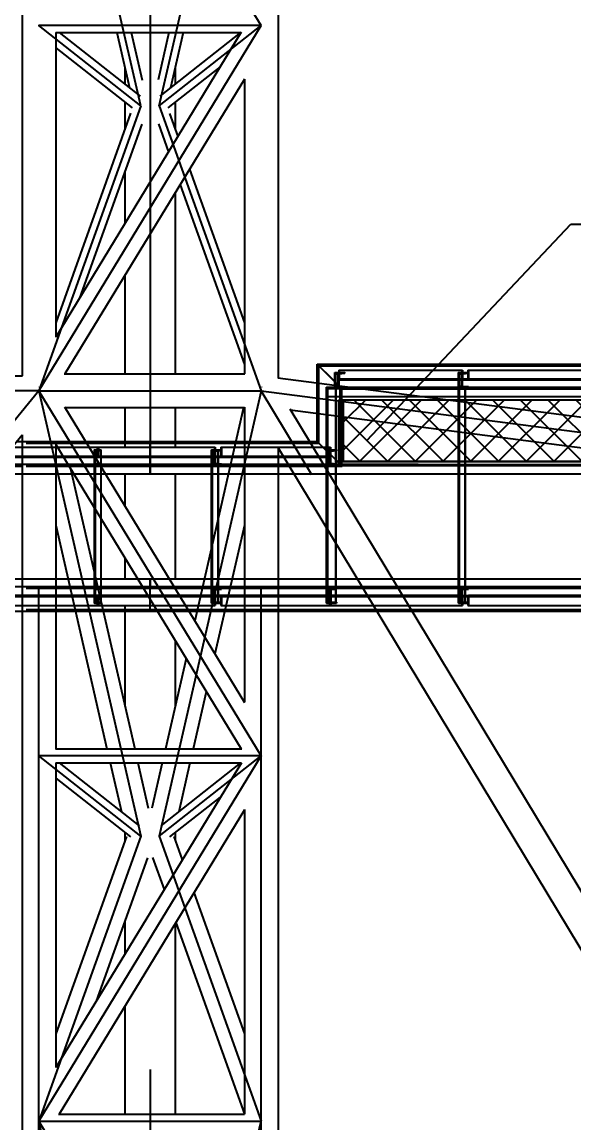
# Model space of a CAD drawing. Header units: millimetres. Extents: x 150209.93 to 150215.05, y 136675.65 to 136679.93.
# Drawn here: x 150213.2547 to 150213.3441, y 136679.0164 to 136679.1946 of the extents above; entities that cross this region are included whole.
import ezdxf

# ---------------------------------------------------------------- set-up
doc = ezdxf.new("R2010")
doc.units = ezdxf.units.MM
doc.header["$LTSCALE"] = 0.25
for name, pattern in [('CENTER', [50.8, 31.75, -6.35, 6.35, -6.35]), ('XKITLINE00', [0]), ('XKITLINE02', [4, 2, -2]), ('XKITLINE03', [6, 3, -1, 1, -1])]:
    doc.linetypes.add(name, pattern=pattern)
doc.styles.add('ROMANS', font='romans.shx')
doc.dimstyles.new('MD300', dxfattribs={"dimtxt": 2.5, "dimasz": 2.5, "dimexe": 1, "dimexo": 1, "dimgap": 0.5, "dimtad": 1, "dimdec": 1, "dimlfac": 50, "dimrnd": 0.5, "dimdsep": 46, "dimtxsty": 'ROMANS', "dimcen": 1, "dimclrd": 146, "dimclre": 146, "dimclrt": 30, "dimadec": 1, "dimazin": 2, "dimtfac": 1, "dimtdec": 1, "dimtmove": 0, "dimatfit": 1, "dimfxl": 1, "dimtolj": 1, "dimtzin": 0, "dimlwd": -1, "dimlwe": -1, "dimarcsym": 0})

# ---------------------------------------------------------------- blocks, each defined once
blk = doc.blocks.new('*D51')
at = {"color": 146, "transparency": 16777216}
blk.add_line((150213.32617, 136679.20978), (150213.46321, 136679.20978), dxfattribs=at)
for points in [[(150213.32617, 136679.21478), (150213.32617, 136679.20478), (150213.29617, 136679.20978)], [(150213.46321, 136679.21478), (150213.46321, 136679.20478), (150213.49321, 136679.20978)]]:
    blk.add_solid(points, dxfattribs=at)
at = {"layer": 'DEFPOINTS', "color": 0, "transparency": 16777216}
for p in [(150213.49321, 136679.20978), (150213.29617, 136679.13538), (150213.49321, 136679.13538)]:
    blk.add_point(p, dxfattribs=at)
at = {"color": 30, "transparency": 16777216, "insert": (150213.39469, 136679.23478), "char_height": 0.03, "attachment_point": 5, "style": 'ROMANS'}
blk.add_mtext('\\A1;10', dxfattribs=at)
blk = doc.blocks.new('çatıı')
h = blk.add_hatch()
h.set_pattern_fill('ANSI37', color=1, scale=5, style=0)
h.set_pattern_definition([(45, (-48965.991, -8893.855), (-11.22532, 11.22532), []), (135, (-48965.991, -8893.855), (-11.22532, -11.22532), [])])
h.paths.add_polyline_path([(22787.51, 17512.77), (22787.51, 17462.77), (21891.71, 17462.77), (21891.71, 17512.77)])
at = {"color": 8, "linetype": 'CENTER'}
for p, q in [((21727.5, 17750.55), (21645, 18110.44)), ((21825, 17815.44), (21645, 18110.44)), ((21742.5, 17750.55), (21825, 18110.44)), ((21645, 16860.12), (21645, 18041.93)), ((21825, 16860.12), (21825, 18041.93)), ((21735, 17970.86), (21735, 16802.03)), ((21727.5, 17750.55), (21645, 17815.44)), ((21645, 17519.98), (21825, 17815.44)), ((21825, 17815.44), (21645, 17815.44)), ((21742.5, 17750.55), (21825, 17815.44)), ((21727.5, 17750.55), (21645, 17519.98)), ((21742.5, 17750.55), (21825, 17519.98)), ((21645, 17519.98), (20185, 15740.27)), ((21645, 17519.98), (20185, 17519.98)), ((21645, 17519.98), (21727.5, 17159.65)), ((21825, 17224.53), (21645, 17519.98)), ((21645, 17519.98), (21825, 17519.98)), ((21825, 17519.98), (21742.5, 17159.65)), ((22900, 15740.27), (21825, 17519.98)), ((21825, 17519.98), (22900, 17380.27)), ((21727.5, 17159.65), (21645, 17224.53)), ((21645, 16929.08), (21825, 17224.53)), ((21825, 17224.53), (21645, 17224.53)), ((21742.5, 17159.65), (21825, 17224.53)), ((21727.5, 17159.65), (21645, 16929.08)), ((21742.5, 17159.65), (21825, 16929.08)), ((21727.5, 16580.93), (21645, 16929.08)), ((21825, 16632.17), (21645, 16929.08)), ((21645, 16929.08), (21825, 16929.08)), ((21742.5, 16580.93), (21825, 16929.08))]:
    blk.add_line(p, q, dxfattribs=at)
at = {"color": 8, "linetype": 'XKITLINE00'}
for p, q in [((21631.35, 18041.93), (21631.35, 17532.17)), ((21838.65, 18041.93), (21838.65, 17530.49)), ((21808.88, 17810.02), (21658.6, 17563.35)), ((21658.65, 17809.89), (21658.65, 17563.42)), ((21658.65, 17809.78), (21808.74, 17809.78)), ((21661.4, 17809.78), (21726.89, 17758.28)), ((21708.07, 17809.78), (21718.33, 17765.01)), ((21719.76, 17809.78), (21728.59, 17771.29)), ((21750.23, 17809.78), (21741.49, 17771.66)), ((21743.18, 17758.34), (21808.59, 17809.78)), ((21761.92, 17809.78), (21751.66, 17765.01)), ((21658.65, 17797.45), (21720.45, 17748.84)), ((21714.7, 17780.88), (21714.7, 17767.87)), ((21749.52, 17748.83), (21791.91, 17782.17)), ((21755.3, 17780.88), (21755.3, 17767.87)), ((21811.35, 17772), (21666.13, 17533.63)), ((21811.35, 17772.12), (21811.35, 17533.63)), ((21714.7, 17753.37), (21714.7, 17731.7)), ((21755.3, 17753.37), (21755.3, 17731.7)), ((21719.25, 17744.43), (21658.65, 17575.05)), ((21750.81, 17744.22), (21757.47, 17725.63)), ((21728.24, 17735.72), (21677.9, 17595.03)), ((21741.7, 17735.87), (21749.84, 17713.11)), ((21714.7, 17697.86), (21714.7, 17655.42)), ((21766.95, 17699.13), (21811.35, 17575.05)), ((21755.3, 17680), (21755.3, 17533.63)), ((21759.32, 17686.61), (21811.35, 17541.22)), ((21714.7, 17613.36), (21714.7, 17533.63)), ((20198.34, 17532.17), (21631.69, 17532.17)), ((21665.41, 17533.63), (21811.65, 17533.63)), ((21838.48, 17530.52), (22823.91, 17402.45)), ((21645.14, 17523.06), (21645.14, 17523.02)), ((21645.14, 17523.02), (21645.14, 17522.94)), ((21825.14, 17523.06), (21825.14, 17523.02)), ((21825.14, 17523.02), (21825.14, 17522.94)), ((21665.79, 17506.9), (21811.49, 17267.74)), ((21666.13, 17506.33), (21811.35, 17506.33)), ((21714.7, 17506.33), (21714.7, 17474.25)), ((21755.3, 17506.33), (21755.3, 17474.25)), ((21810.64, 17506.33), (21771.17, 17333.93)), ((21811.35, 17506.6), (21811.35, 17267.98)), ((21848.07, 17505.35), (22385.85, 16615.03)), ((21848.49, 17504.65), (22823.8, 17377.89)), ((21631.35, 17484.14), (20930.75, 16630.13)), ((21631.35, 17484.42), (21631.35, 16860.12)), ((21658.65, 17476.8), (21658.65, 17230.18)), ((21658.65, 17476.53), (21808.73, 17230.18)), ((21838.65, 17474.19), (21838.65, 16860.12)), ((21838.65, 17473.83), (22370.24, 16593.74)), ((21714.7, 17460.55), (21714.7, 17460.27)), ((21755.3, 17460.55), (21755.3, 17460.27)), ((21670.71, 17456.73), (21722.58, 17230.18)), ((21714.7, 17452.77), (21714.7, 17426.62)), ((21755.3, 17452.77), (21755.3, 17367.78)), ((21658.65, 17411.3), (21700.11, 17230.18)), ((21811.35, 17411.3), (21787.5, 17307.13)), ((21714.7, 17384.53), (21714.7, 17367.78)), ((21714.7, 17360.28), (21714.7, 17360)), ((21755.3, 17360.28), (21755.3, 17360)), ((21714.7, 17346.28), (21714.7, 17264.62)), ((21755.3, 17317.89), (21755.3, 17264.62)), ((21764.16, 17303.34), (21747.41, 17230.18)), ((21780.49, 17276.54), (21769.88, 17230.18)), ((21658.46, 17230.18), (21809.23, 17230.18)), ((21808.89, 17219.12), (21658.59, 16972.43)), ((21658.65, 17218.97), (21658.65, 16972.51)), ((21658.65, 17218.88), (21808.74, 17218.88)), ((21661.4, 17218.88), (21726.17, 17167.94)), ((21702.7, 17218.88), (21711.77, 17179.27)), ((21725.17, 17218.88), (21733.52, 17182.39)), ((21744.82, 17218.88), (21736.47, 17182.39)), ((21743.89, 17168), (21808.59, 17218.88)), ((21767.29, 17218.88), (21758.22, 17179.27)), ((21658.65, 17206.54), (21719.08, 17159.01)), ((21750.88, 17158.99), (21791.91, 17191.26)), ((21811.35, 17181.09), (21661.28, 16934.78)), ((21811.35, 17181.23), (21811.35, 16934.78)), ((21715.82, 17159.52), (21658.65, 16999.73)), ((21714.7, 17162.46), (21714.7, 17156.38)), ((21754.19, 17159.45), (21760.98, 17140.49)), ((21755.3, 17162.46), (21755.3, 17156.38)), ((21732.89, 17142.22), (21691.41, 17026.3)), ((21737.08, 17142.29), (21746.33, 17116.44)), ((21770.46, 17113.99), (21811.35, 16999.73)), ((21714.7, 17091.37), (21714.7, 17064.52)), ((21755.3, 17089.09), (21755.3, 16934.78)), ((21755.81, 17089.93), (21811.33, 16934.78)), ((21714.7, 17022.45), (21714.7, 16934.78)), ((21661, 16934.78), (21811.48, 16934.78))]:
    blk.add_line(p, q, dxfattribs=at)
at = {"color": 146}
blk.add_line((22075.72, 17654.65), (22686.89, 17654.65), dxfattribs=at)
at = {"color": 7, "linetype": 'XKITLINE00'}
for p, q in [((21870.21, 17541.47), (22809.22, 17541.47)), ((21870.37, 17541.32), (21870.21, 17541.47)), ((21883.1, 17528.83), (21870.37, 17541.47)), ((21870.37, 17526.37), (21870.37, 17541.47)), ((21887.88, 17524.1), (21883.1, 17528.83)), ((21908.09, 17521.47), (22789.07, 17521.47)), ((21984.94, 17512.77), (21984.94, 17521.47)), ((21990.44, 17512.77), (21990.44, 17521.47)), ((21955.75, 17515.27), (21984.94, 17515.27)), ((21974.99, 17512.77), (22791.51, 17512.77)), ((21984.66, 17512.77), (21984.66, 17515.27)), ((21988.8, 17515.27), (22084.92, 17515.27)), ((21870.37, 17478.97), (21870.37, 17501.8)), ((21891.71, 17462.77), (21891.71, 17499.03)), ((21627.1, 17478.97), (21631.35, 17478.97)), ((21682.81, 17478.97), (21734.99, 17478.97)), ((21734.99, 17458.97), (21734.99, 17478.97)), ((21734.99, 17478.97), (21735.07, 17478.97)), ((21735.06, 17477.59), (21734.99, 17477.82)), ((21735.06, 17477.59), (21735.06, 17460.35)), ((21735.07, 17478.97), (21735.07, 17458.97)), ((21735.07, 17478.97), (21804.37, 17478.97)), ((21864, 17478.97), (21870.37, 17478.97)), ((21883.1, 17466.33), (21870.37, 17478.97)), ((21734.99, 17474.25), (21735.06, 17474.25)), ((21734.99, 17466.25), (21735.06, 17466.25)), ((21890.37, 17459.13), (21883.1, 17466.33)), ((21610.7, 17458.97), (21631.35, 17458.97)), ((21694.99, 17458.97), (21734.99, 17458.97)), ((21734.99, 17460.12), (21735.06, 17460.35)), ((21734.99, 17458.97), (21799.79, 17458.97)), ((21735, 17460.27), (21735.04, 17460.27)), ((21735, 17452.77), (21735, 17458.97)), ((21735.01, 17452.77), (21735.02, 17458.97)), ((21735.4, 17452.77), (21735.39, 17458.97)), ((21735.42, 17452.77), (21735.42, 17458.97)), ((21838.65, 17458.97), (21847.62, 17458.97)), ((21876.08, 17458.97), (21890.52, 17458.97)), ((21889.9, 17462.77), (22170.68, 17462.77)), ((21890.37, 17459.12), (21890.37, 17462.77)), ((21890.37, 17460.27), (22189.91, 17460.27)), ((21890.52, 17458.97), (21890.37, 17459.12)), ((21984.66, 17460.27), (21984.66, 17462.77)), ((21984.94, 17460.27), (21984.94, 17462.77)), ((21990.44, 17460.27), (21990.44, 17462.77)), ((21605.62, 17452.77), (21631.35, 17452.77)), ((21671.62, 17452.77), (21673.12, 17452.77)), ((21698.76, 17452.77), (21735, 17452.77)), ((21735.01, 17452.77), (21735.4, 17452.77)), ((21735.42, 17452.77), (21798.37, 17452.77)), ((21784.71, 17393.09), (21784.71, 17452.77)), ((21784.98, 17394.29), (21784.98, 17452.77)), ((21790.48, 17418.31), (21790.48, 17452.77)), ((21838.65, 17452.77), (21851.36, 17452.77)), ((21879.82, 17452.77), (22247.62, 17452.77)), ((21885.71, 17443.02), (21885.71, 17452.77)), ((21984.66, 17367.78), (21984.66, 17452.77)), ((21984.94, 17367.78), (21984.94, 17452.77)), ((21990.44, 17367.78), (21990.44, 17452.77)), ((21690, 17372.5), (21690, 17425.07)), ((21695.5, 17367.78), (21695.5, 17416.04)), ((21877.79, 17367.78), (21877.79, 17409.01)), ((21878.21, 17367.78), (21878.21, 17408.32)), ((21885.71, 17367.78), (21885.71, 17395.9)), ((21530.81, 17361.59), (21631.35, 17361.59)), ((21535.89, 17367.78), (21631.35, 17367.78)), ((21658.65, 17367.78), (21668.61, 17367.78)), ((21658.65, 17361.59), (21670.03, 17361.59)), ((21691.08, 17367.78), (21724.9, 17367.78)), ((21692.49, 17361.59), (21728.67, 17361.59)), ((21750.55, 17367.78), (21778.91, 17367.78)), ((21754.32, 17361.59), (21777.5, 17361.59)), ((21799.96, 17361.59), (21811.35, 17361.59)), ((21801.38, 17367.78), (21811.35, 17367.78)), ((21838.65, 17367.78), (21902.7, 17367.78)), ((21838.65, 17361.59), (21906.44, 17361.59)), ((21931.17, 17367.78), (22823.8, 17367.78)), ((21934.9, 17361.59), (22823.8, 17361.59)), ((21734.99, 17341.59), (21734.99, 17351.21)), ((21735.06, 17342.97), (21735.06, 17351.11)), ((21735.07, 17341.59), (21735.07, 17351.08)), ((21514.4, 17341.59), (21631.35, 17341.59)), ((21658.65, 17341.59), (21674.61, 17341.59)), ((21697.07, 17341.59), (21734.99, 17341.59)), ((21734.99, 17346.28), (21735.06, 17346.28)), ((21734.99, 17342.74), (21735.06, 17342.97)), ((21734.99, 17341.59), (21740.86, 17341.59)), ((21766.5, 17341.59), (21772.92, 17341.59)), ((21795.38, 17341.59), (21811.35, 17341.59)), ((21838.65, 17341.59), (21918.52, 17341.59)), ((21946.98, 17341.59), (22823.8, 17341.59))]:
    blk.add_line(p, q, dxfattribs=at)
at = {"color": 116, "linetype": 'XKITLINE02', "true_color": 0x136734}
for p, q in [((21870.21, 17541.47), (21870.37, 17541.47)), ((21883.1, 17528.83), (21870.37, 17541.47)), ((21871.07, 17540.62), (21870.37, 17541.32)), ((21870.37, 17541.31), (21871.22, 17540.47)), ((21871.07, 17540.62), (22808.2, 17540.62)), ((21871.07, 17540.62), (21871.75, 17540.09)), ((21871.22, 17540.47), (21871.75, 17540.08)), ((21871.22, 17477.97), (21871.22, 17540.47)), ((21871.75, 17540.09), (22807.81, 17540.09)), ((21889.11, 17522.85), (21871.75, 17540.09)), ((21888.98, 17522.98), (21871.75, 17540.08)), ((21871.75, 17477.58), (21871.75, 17540.08)), ((21890.52, 17521.47), (21883.1, 17528.83)), ((21884.54, 17534.77), (21892.76, 17534.77)), ((21884.54, 17522.77), (21884.54, 17534.77)), ((21885.24, 17533.71), (21890.04, 17534.09)), ((21885.24, 17533.71), (21887.96, 17533.71)), ((21885.24, 17533.71), (21885.24, 17523.84)), ((21887.26, 17522.77), (21887.26, 17534.77)), ((21887.71, 17536.75), (21987.89, 17536.75)), ((21887.71, 17536.75), (21887.71, 17528.75)), ((21887.71, 17528.75), (21993, 17528.75)), ((21887.96, 17533.71), (21892.76, 17534.09)), ((21887.96, 17523.84), (21887.96, 17533.71)), ((21888.28, 17529.55), (21888.28, 17536.75)), ((21888.28, 17529.55), (21992.17, 17529.55)), ((21890.04, 17534.77), (21890.04, 17534.09)), ((21890.04, 17534.09), (21892.76, 17534.09)), ((21892.76, 17534.77), (21892.76, 17534.09)), ((21893.39, 17529.55), (21893.39, 17528.75)), ((21984.52, 17534.77), (21992.73, 17534.77)), ((21984.52, 17534.77), (21984.52, 17522.77)), ((21985.22, 17533.71), (21990.02, 17534.09)), ((21985.22, 17533.71), (21987.94, 17533.71)), ((21985.22, 17533.71), (21985.22, 17523.84)), ((21986.83, 17529.55), (21986.83, 17528.75)), ((21986.83, 17529.55), (22087.07, 17529.55)), ((21986.83, 17528.75), (22087.66, 17528.75)), ((21987.24, 17534.77), (21987.24, 17522.77)), ((21987.32, 17536.75), (21987.32, 17528.75)), ((21987.32, 17529.55), (21993, 17529.55)), ((21987.89, 17536.75), (21987.89, 17529.55)), ((21987.94, 17533.71), (21992.73, 17534.09)), ((21987.94, 17523.84), (21987.94, 17533.71)), ((21990.02, 17534.77), (21990.02, 17534.09)), ((21990.02, 17534.09), (21992.73, 17534.09)), ((21992.17, 17536.75), (21992.17, 17529.55)), ((21992.17, 17536.75), (22087.66, 17536.75)), ((21992.73, 17534.77), (21992.73, 17534.09)), ((21992.76, 17536.75), (21992.76, 17528.75)), ((21993, 17529.55), (21993, 17528.75)), ((21870.37, 17478.97), (21870.37, 17526.37)), ((21877.79, 17522.77), (22797.01, 17522.77)), ((21877.79, 17522.77), (21877.79, 17515.27)), ((21877.79, 17522.77), (21885.71, 17522.77)), ((21877.79, 17409.01), (21877.79, 17522.77)), ((21877.82, 17521.92), (21877.81, 17515.27)), ((21877.82, 17521.92), (22796.98, 17521.92)), ((21878.19, 17521.92), (21878.2, 17515.27)), ((21878.21, 17522.77), (21878.21, 17515.27)), ((21878.21, 17408.32), (21878.21, 17522.77)), ((21878.67, 17348.27), (21878.67, 17522.77)), ((21879.04, 17348.27), (21879.04, 17522.77)), ((21884.54, 17522.77), (21892.76, 17522.77)), ((21885.24, 17523.84), (21887.96, 17523.84)), ((21885.24, 17523.84), (21890.04, 17523.45)), ((21885.29, 17348.27), (21885.29, 17522.77)), ((21885.31, 17348.27), (21885.31, 17522.77)), ((21885.69, 17348.27), (21885.69, 17522.77)), ((21885.71, 17452.77), (21885.71, 17522.77)), ((21890.37, 17521.63), (21887.88, 17524.1)), ((21887.96, 17523.84), (21892.76, 17523.45)), ((21888.98, 17522.98), (21889.52, 17522.31)), ((21888.98, 17460.48), (21888.98, 17522.98)), ((21889.11, 17522.85), (22790.44, 17522.85)), ((21889.11, 17522.85), (21889.51, 17522.32)), ((21889.51, 17522.32), (22789.77, 17522.32)), ((21889.51, 17522.32), (21890.36, 17521.47)), ((21889.52, 17522.31), (21890.37, 17521.47)), ((21889.52, 17459.81), (21889.52, 17522.31)), ((21890.04, 17523.45), (21892.76, 17523.45)), ((21890.04, 17523.45), (21890.04, 17522.77)), ((21890.36, 17521.47), (21908.09, 17521.47)), ((21890.37, 17462.77), (21890.37, 17521.63)), ((21892.76, 17523.45), (21892.76, 17522.77)), ((21984.52, 17522.77), (21992.73, 17522.77)), ((21984.66, 17522.77), (21990.44, 17522.77)), ((21984.66, 17515.27), (21984.66, 17522.77)), ((21984.94, 17521.47), (21984.94, 17522.77)), ((21985.22, 17523.84), (21987.94, 17523.84)), ((21985.22, 17523.84), (21990.02, 17523.45)), ((21985.39, 17348.27), (21985.39, 17522.77)), ((21985.62, 17348.27), (21985.62, 17522.77)), ((21987.94, 17523.84), (21992.73, 17523.45)), ((21990.02, 17523.45), (21992.73, 17523.45)), ((21990.02, 17523.45), (21990.02, 17522.77)), ((21990.16, 17348.27), (21990.16, 17522.77)), ((21990.18, 17348.27), (21990.18, 17522.77)), ((21990.42, 17348.27), (21990.42, 17522.77)), ((21990.44, 17521.47), (21990.44, 17522.77)), ((21992.73, 17523.45), (21992.73, 17522.77)), ((21877.79, 17515.27), (21955.75, 17515.27)), ((21887.71, 17462.77), (21887.71, 17512.77)), ((21887.71, 17512.77), (22789.06, 17512.77)), ((21891.71, 17499.03), (21891.71, 17512.77)), ((21906.59, 17512.77), (21974.99, 17512.77)), ((21984.66, 17462.77), (21984.66, 17512.77)), ((21984.94, 17515.27), (21988.8, 17515.27)), ((21984.94, 17462.77), (21984.94, 17512.77)), ((21990.44, 17462.77), (21990.44, 17512.77)), ((17635, 17478.12), (21734.99, 17478.12)), ((17635, 17477.59), (21734.99, 17477.59)), ((21631.35, 17478.97), (21682.81, 17478.97)), ((21734.92, 17478.97), (21734.99, 17478.97)), ((21734.92, 17478.97), (21734.99, 17478.97)), ((21734.92, 17478.97), (21734.92, 17478.12)), ((21734.92, 17478.12), (21871.07, 17478.12)), ((21734.99, 17477.82), (21734.92, 17478.12)), ((21735.06, 17477.59), (21871.75, 17477.59)), ((21804.37, 17478.97), (21864, 17478.97)), ((21870.21, 17478.97), (21871.07, 17478.12)), ((21870.37, 17478.97), (21870.37, 17478.97)), ((21870.37, 17478.81), (21870.37, 17478.97)), ((21883.1, 17466.33), (21870.37, 17478.97)), ((21870.37, 17478.81), (21871.22, 17477.97)), ((21871.07, 17478.12), (21871.75, 17477.59)), ((21871.22, 17477.97), (21871.75, 17477.58)), ((21871.75, 17477.59), (21889.11, 17460.35)), ((21871.75, 17477.58), (21888.98, 17460.48)), ((21589.66, 17467.05), (21692.17, 17467.05)), ((21589.66, 17466.25), (21692.75, 17466.25)), ((21594.89, 17474.25), (21631.35, 17474.25)), ((21631.35, 17474.25), (21692.75, 17474.25)), ((21631.35, 17466.25), (21692.75, 17466.25)), ((21686.94, 17467.05), (21686.94, 17466.25)), ((21690, 17472.27), (21695.5, 17472.27)), ((21690, 17460.27), (21690, 17472.27)), ((21690, 17348.27), (21690, 17472.27)), ((21690, 17472.27), (21695.5, 17472.27)), ((21690.7, 17348.27), (21690.7, 17472.27)), ((21690.7, 17471.21), (21695.5, 17471.59)), ((21690.7, 17461.34), (21690.7, 17471.21)), ((21692.17, 17474.25), (21692.17, 17467.05)), ((21692.75, 17466.25), (21692.75, 17474.25)), ((21692.75, 17474.25), (21734.99, 17474.25)), ((21692.75, 17466.25), (21692.75, 17474.25)), ((21692.75, 17466.25), (21792.97, 17466.25)), ((21693.33, 17474.25), (21693.33, 17467.05)), ((21693.33, 17467.05), (21792.97, 17467.05)), ((21695.5, 17471.59), (21695.5, 17472.27)), ((21695.5, 17348.27), (21695.5, 17472.27)), ((21698.61, 17467.05), (21698.61, 17466.25)), ((21733.57, 17467.05), (21792.97, 17467.05)), ((21733.8, 17474.25), (21734.99, 17474.25)), ((21735.06, 17474.25), (21787.7, 17474.25)), ((21735.06, 17466.25), (21787.11, 17466.25)), ((21784.71, 17472.27), (21790.48, 17472.27)), ((21784.71, 17452.77), (21784.71, 17472.27)), ((21784.98, 17472.27), (21792.78, 17472.27)), ((21784.98, 17460.27), (21784.98, 17472.27)), ((21784.98, 17452.77), (21784.98, 17472.27)), ((21785.43, 17348.27), (21785.43, 17472.27)), ((21785.66, 17348.27), (21785.66, 17472.27)), ((21785.68, 17471.21), (21790.48, 17471.59)), ((21785.68, 17471.21), (21787.98, 17471.21)), ((21785.68, 17471.21), (21785.68, 17461.34)), ((21786.69, 17467.05), (21874.85, 17467.07)), ((21786.69, 17467.05), (21786.69, 17466.25)), ((21786.69, 17467.05), (21792.2, 17467.05)), ((21786.69, 17466.25), (21874.85, 17466.27)), ((21786.69, 17466.25), (21792.81, 17466.25)), ((21787.11, 17474.25), (21787.11, 17466.25)), ((21787.28, 17472.27), (21787.28, 17460.27)), ((21787.7, 17474.25), (21787.7, 17467.05)), ((21787.98, 17471.21), (21792.78, 17471.59)), ((21787.98, 17461.34), (21787.98, 17471.21)), ((21790.21, 17348.27), (21790.21, 17472.27)), ((21790.22, 17348.27), (21790.22, 17472.27)), ((21790.47, 17348.27), (21790.47, 17472.27)), ((21790.48, 17472.27), (21790.48, 17471.59)), ((21790.48, 17452.77), (21790.48, 17472.27)), ((21790.48, 17471.59), (21792.78, 17471.59)), ((21792.2, 17474.25), (21880.96, 17474.27)), ((21792.2, 17474.25), (21792.2, 17467.05)), ((21792.2, 17474.25), (21792.81, 17474.25)), ((21792.2, 17467.05), (21880.35, 17467.07)), ((21792.78, 17472.27), (21792.78, 17471.59)), ((21792.81, 17474.25), (21792.81, 17466.25)), ((21792.81, 17466.25), (21880.96, 17466.27)), ((21792.97, 17467.05), (21792.97, 17466.25)), ((21874.85, 17467.07), (21874.85, 17466.27)), ((21874.85, 17467.07), (21880.35, 17467.07)), ((21874.85, 17466.27), (21880.96, 17466.27)), ((21878.21, 17472.27), (21886.01, 17472.27)), ((21878.21, 17460.27), (21878.21, 17472.27)), ((21878.91, 17471.21), (21883.71, 17471.59)), ((21878.91, 17471.21), (21881.21, 17471.21)), ((21878.91, 17461.34), (21878.91, 17471.21)), ((21880.35, 17474.27), (21880.35, 17467.07)), ((21880.51, 17460.27), (21880.51, 17472.27)), ((21880.96, 17474.27), (21880.96, 17466.27)), ((21881.21, 17471.21), (21886.01, 17471.59)), ((21881.21, 17461.34), (21881.21, 17471.21)), ((21890.37, 17459.12), (21883.1, 17466.33)), ((21883.71, 17472.27), (21883.71, 17471.59)), ((21883.71, 17471.59), (21886.01, 17471.59)), ((21886.01, 17472.27), (21886.01, 17471.59)), ((17635, 17460.35), (21734.99, 17460.35)), ((17635, 17460.27), (21735, 17460.27)), ((17635, 17459.82), (21734.99, 17459.82)), ((17635, 17459.42), (21735, 17459.42)), ((17635, 17458.97), (21694.99, 17458.97)), ((21690, 17460.27), (21695.5, 17460.27)), ((21690.7, 17461.34), (21695.5, 17460.95)), ((21695.5, 17460.27), (21695.5, 17460.95)), ((21734.92, 17459.82), (21734.99, 17460.12)), ((21734.92, 17459.82), (21889.51, 17459.82)), ((21734.92, 17459.82), (21734.92, 17458.97)), ((21734.92, 17458.97), (21734.99, 17458.97)), ((21735, 17458.97), (21735, 17460.27)), ((21735, 17460.27), (21735, 17452.77)), ((21735.02, 17459.42), (22952.29, 17459.42)), ((21735.02, 17458.97), (21735.02, 17459.42)), ((21735.04, 17460.27), (21890.37, 17460.27)), ((21735.06, 17460.35), (21889.11, 17460.35)), ((21735.39, 17458.97), (21735.39, 17459.42)), ((21735.42, 17458.97), (21735.42, 17460.27)), ((21784.98, 17460.27), (21792.78, 17460.27)), ((21785.68, 17461.34), (21787.98, 17461.34)), ((21785.68, 17461.34), (21790.48, 17460.95)), ((21787.98, 17461.34), (21792.78, 17460.95)), ((21790.48, 17460.95), (21792.78, 17460.95)), ((21790.48, 17460.95), (21790.48, 17460.27)), ((21792.78, 17460.95), (21792.78, 17460.27)), ((21799.79, 17458.97), (21838.65, 17458.97)), ((21847.62, 17458.97), (21876.08, 17458.97)), ((21878.21, 17460.27), (21886.01, 17460.27)), ((21878.91, 17461.34), (21881.21, 17461.34)), ((21878.91, 17461.34), (21883.71, 17460.95)), ((21881.21, 17461.34), (21886.01, 17460.95)), ((21883.71, 17460.95), (21886.01, 17460.95)), ((21883.71, 17460.95), (21883.71, 17460.27)), ((21886.01, 17460.95), (21886.01, 17460.27)), ((21887.71, 17462.77), (21889.9, 17462.77)), ((21888.98, 17460.48), (21889.52, 17459.81)), ((21889.11, 17460.35), (21889.51, 17459.82)), ((21889.51, 17459.82), (21890.36, 17458.97)), ((21889.52, 17459.81), (21890.37, 17458.97)), ((21890.37, 17458.97), (21890.37, 17459.13)), ((21984.66, 17452.77), (21984.66, 17460.27)), ((21984.94, 17452.77), (21984.94, 17460.27)), ((21990.44, 17452.77), (21990.44, 17460.27)), ((21631.35, 17452.77), (21671.62, 17452.77)), ((21673.12, 17452.77), (21698.76, 17452.77)), ((21735, 17452.77), (21735.01, 17452.77)), ((21735, 17452.77), (21735.01, 17452.77)), ((21735.4, 17452.77), (21735.42, 17452.77)), ((21735.4, 17452.77), (21735.42, 17452.77)), ((21735.4, 17452.77), (21735.42, 17452.77)), ((21798.37, 17452.77), (22951.92, 17452.77)), ((21838.3, 17452.77), (21838.65, 17452.77)), ((21851.36, 17452.77), (21879.82, 17452.77)), ((21885.71, 17395.9), (21885.71, 17443.02)), ((21790.48, 17348.27), (21790.48, 17418.31)), ((21784.71, 17348.27), (21784.71, 17393.09)), ((21784.98, 17348.27), (21784.98, 17394.29)), ((21690, 17348.27), (21690, 17372.5)), ((17635, 17361.13), (21735, 17361.13)), ((17635, 17360.74), (21734.99, 17360.74)), ((17635, 17360.28), (21735, 17360.28)), ((17635, 17360.21), (21734.99, 17360.21)), ((21631.35, 17367.78), (21658.65, 17367.78)), ((21631.35, 17361.59), (21658.65, 17361.59)), ((21668.61, 17367.78), (21691.08, 17367.78)), ((21670.03, 17361.59), (21692.49, 17361.59)), ((21690, 17360.27), (21695.5, 17360.27)), ((21690, 17348.27), (21690, 17360.27)), ((21690.7, 17359.21), (21695.5, 17359.59)), ((21690.7, 17349.34), (21690.7, 17359.21)), ((21695.5, 17348.27), (21695.5, 17367.78)), ((21695.5, 17359.59), (21695.5, 17360.27)), ((21724.9, 17367.78), (21735, 17367.78)), ((21728.67, 17361.59), (21734.99, 17361.59)), ((21734.92, 17361.59), (22952.64, 17361.59)), ((21734.92, 17361.59), (21734.92, 17360.74)), ((21734.92, 17360.74), (22952.56, 17360.74)), ((21734.92, 17360.74), (21735.06, 17360.21)), ((21734.99, 17351.21), (21734.99, 17361.59)), ((21735, 17360.28), (21735, 17367.78)), ((21735, 17367.78), (21735, 17360.28)), ((21735, 17367.78), (21735.01, 17367.78)), ((21735, 17367.78), (21750.55, 17367.78)), ((21735, 17360.28), (22952.32, 17360.28)), ((21735.02, 17361.13), (21735.01, 17367.78)), ((21735.02, 17361.13), (22952.29, 17361.13)), ((21735.06, 17360.21), (22952.63, 17360.21)), ((21735.06, 17351.11), (21735.06, 17360.21)), ((21735.07, 17361.59), (21754.32, 17361.59)), ((21735.07, 17351.08), (21735.07, 17361.59)), ((21735.39, 17361.13), (21735.4, 17367.78)), ((21735.4, 17367.78), (21735.42, 17367.78)), ((21735.42, 17360.28), (21735.42, 17367.78)), ((21777.5, 17361.59), (21799.96, 17361.59)), ((21778.91, 17367.78), (21801.38, 17367.78)), ((21784.98, 17360.27), (21792.78, 17360.27)), ((21784.98, 17360.27), (21784.98, 17348.27)), ((21785.68, 17359.21), (21790.48, 17359.59)), ((21785.68, 17359.21), (21787.98, 17359.21)), ((21785.68, 17359.21), (21785.68, 17349.34)), ((21787.28, 17360.27), (21787.28, 17348.27)), ((21787.98, 17359.21), (21792.78, 17359.59)), ((21787.98, 17349.34), (21787.98, 17359.21)), ((21790.48, 17360.27), (21790.48, 17359.59)), ((21790.48, 17359.59), (21792.78, 17359.59)), ((21792.78, 17360.27), (21792.78, 17359.59)), ((21811.35, 17367.78), (21838.65, 17367.78)), ((21811.35, 17361.59), (21838.65, 17361.59)), ((21838.3, 17361.13), (22951.93, 17361.13)), ((21838.3, 17360.28), (22951.9, 17360.28)), ((21877.79, 17348.27), (21877.79, 17367.78)), ((21878.21, 17348.27), (21878.21, 17367.78)), ((21878.21, 17360.28), (21886.01, 17360.28)), ((21878.21, 17360.28), (21878.21, 17348.28)), ((21878.91, 17359.21), (21883.71, 17359.6)), ((21878.91, 17359.21), (21881.21, 17359.21)), ((21878.91, 17359.21), (21878.91, 17349.34)), ((21880.51, 17360.28), (21880.51, 17348.28)), ((21881.21, 17359.21), (21886.01, 17359.6)), ((21881.21, 17359.21), (21881.21, 17349.34)), ((21883.71, 17360.28), (21883.71, 17359.6)), ((21883.71, 17359.6), (21886.01, 17359.6)), ((21885.71, 17348.27), (21885.71, 17367.78)), ((21886.01, 17360.28), (21886.01, 17359.6)), ((21902.7, 17367.78), (21931.17, 17367.78)), ((21906.44, 17361.59), (21934.9, 17361.59)), ((21984.66, 17348.27), (21984.66, 17367.78)), ((21984.94, 17348.27), (21984.94, 17367.78)), ((21984.94, 17360.27), (21992.73, 17360.27)), ((21984.94, 17360.27), (21984.94, 17348.27)), ((21985.64, 17359.21), (21990.44, 17359.59)), ((21985.64, 17359.21), (21987.94, 17359.21)), ((21985.64, 17359.21), (21985.64, 17349.34)), ((21987.24, 17360.27), (21987.24, 17348.27)), ((21987.94, 17359.21), (21992.73, 17359.59)), ((21987.94, 17349.34), (21987.94, 17359.21)), ((21990.44, 17348.27), (21990.44, 17367.78)), ((21990.44, 17360.27), (21990.44, 17359.59)), ((21990.44, 17359.59), (21992.73, 17359.59)), ((21992.73, 17360.27), (21992.73, 17359.59)), ((21589.66, 17354.29), (21692.75, 17354.29)), ((21589.66, 17353.49), (21692.17, 17353.49)), ((21686.94, 17354.29), (21686.94, 17353.49)), ((21692.17, 17353.49), (21692.17, 17346.29)), ((21692.75, 17354.29), (21692.75, 17346.29)), ((21692.75, 17354.28), (21792.97, 17354.28)), ((21692.75, 17354.28), (21692.75, 17346.28)), ((21693.33, 17353.48), (21792.97, 17353.48)), ((21693.33, 17353.48), (21693.33, 17346.28)), ((21698.61, 17354.28), (21698.61, 17353.48)), ((21786.69, 17354.29), (21880.96, 17354.29)), ((21786.69, 17354.29), (21786.69, 17353.49)), ((21786.69, 17353.49), (21880.35, 17353.49)), ((21787.11, 17354.28), (21787.11, 17346.28)), ((21787.7, 17353.48), (21787.7, 17346.28)), ((21792.2, 17353.49), (21792.2, 17346.29)), ((21792.81, 17354.29), (21792.81, 17346.29)), ((21792.97, 17354.28), (21792.97, 17353.48)), ((21874.85, 17354.29), (21874.85, 17353.49)), ((21880.35, 17353.49), (21880.35, 17346.29)), ((21880.96, 17354.29), (21992.81, 17354.29)), ((21880.96, 17354.29), (21880.96, 17346.29)), ((21880.96, 17354.29), (21880.96, 17346.29)), ((21881.51, 17353.49), (21992.81, 17353.49)), ((21881.51, 17346.29), (21881.51, 17353.49)), ((21886.45, 17354.29), (21886.45, 17353.49)), ((21986.83, 17354.29), (22087.66, 17354.29)), ((21986.83, 17354.29), (21986.83, 17353.49)), ((21986.83, 17353.49), (22087.07, 17353.49)), ((21987.32, 17354.29), (21987.32, 17346.29)), ((21987.87, 17353.49), (21987.87, 17346.29)), ((21992.17, 17353.49), (21992.17, 17346.29)), ((21992.76, 17354.29), (21992.76, 17346.29)), ((21992.81, 17354.29), (21992.81, 17353.49)), ((17635, 17342.97), (21734.99, 17342.97)), ((17635, 17342.44), (21734.99, 17342.44)), ((17635, 17341.59), (21697.07, 17341.59)), ((21594.89, 17346.29), (21692.75, 17346.29)), ((21631.35, 17341.59), (21658.65, 17341.59)), ((21690, 17348.27), (21695.5, 17348.27)), ((21690, 17348.27), (21695.5, 17348.27)), ((21690.7, 17349.34), (21695.5, 17348.95)), ((21692.75, 17346.28), (21734.99, 17346.28)), ((21695.5, 17348.27), (21695.5, 17348.95)), ((21734.92, 17342.44), (21734.99, 17342.74)), ((21734.92, 17342.44), (22952.56, 17342.44)), ((21734.92, 17342.44), (21734.92, 17341.59)), ((21734.92, 17341.59), (21734.99, 17341.59)), ((21735.06, 17346.28), (21787.7, 17346.28)), ((21735.06, 17342.97), (22952.63, 17342.97)), ((21740.86, 17341.59), (21766.5, 17341.59)), ((21772.92, 17341.59), (21795.38, 17341.59)), ((21784.71, 17348.27), (21790.48, 17348.27)), ((21784.98, 17348.27), (21792.78, 17348.27)), ((21785.68, 17349.34), (21787.98, 17349.34)), ((21785.68, 17349.34), (21790.48, 17348.95)), ((21787.98, 17349.34), (21792.78, 17348.95)), ((21790.48, 17348.95), (21792.78, 17348.95)), ((21790.48, 17348.95), (21790.48, 17348.27)), ((21792.2, 17346.29), (21880.96, 17346.29)), ((21792.78, 17348.95), (21792.78, 17348.27)), ((21811.35, 17341.59), (21838.65, 17341.59)), ((21877.79, 17348.27), (21885.71, 17348.27)), ((21878.21, 17348.28), (21886.01, 17348.28)), ((21878.91, 17349.34), (21881.21, 17349.34)), ((21878.91, 17349.34), (21883.71, 17348.96)), ((21880.96, 17346.29), (21987.87, 17346.29)), ((21881.21, 17349.34), (21886.01, 17348.96)), ((21883.71, 17348.96), (21886.01, 17348.96)), ((21883.71, 17348.96), (21883.71, 17348.28)), ((21886.01, 17348.96), (21886.01, 17348.28)), ((21918.52, 17341.59), (21946.98, 17341.59)), ((21984.66, 17348.27), (21990.44, 17348.27)), ((21984.94, 17348.27), (21992.73, 17348.27)), ((21985.64, 17349.34), (21987.94, 17349.34)), ((21985.64, 17349.34), (21990.44, 17348.95)), ((21987.94, 17349.34), (21992.73, 17348.95)), ((21990.44, 17348.95), (21992.73, 17348.95)), ((21990.44, 17348.95), (21990.44, 17348.27)), ((21992.17, 17346.29), (22087.66, 17346.29)), ((21992.73, 17348.95), (21992.73, 17348.27))]:
    blk.add_line(p, q, dxfattribs=at)
at = {"color": 1, "linetype": 'XKITLINE03'}
for p, q in [((21887.71, 17528.75), (21987.32, 17528.75)), ((22789.62, 17528.77), (21889.81, 17528.77)), ((21992.76, 17528.75), (22087.66, 17528.75)), ((22797.01, 17522.77), (21878.21, 17522.77)), ((21878.21, 17348.27), (21878.21, 17522.77)), ((21887.26, 17522.77), (21884.54, 17522.77)), ((21987.24, 17522.77), (21984.52, 17522.77)), ((21984.94, 17348.27), (21984.94, 17522.77)), ((17635, 17466.27), (21734.99, 17466.27)), ((21595.47, 17466.25), (21692.75, 17466.25)), ((21690, 17348.27), (21690, 17472.27)), ((21692.75, 17466.25), (21787.11, 17466.25)), ((21784.98, 17348.27), (21784.98, 17472.27)), ((21792.81, 17466.25), (21880.96, 17466.27)), ((21735, 17460.27), (17635, 17460.27)), ((22951.9, 17460.27), (21735, 17460.27)), ((21787.28, 17460.27), (21784.98, 17460.27)), ((21880.51, 17460.27), (21878.21, 17460.27)), ((17635, 17360.28), (21735, 17360.28)), ((21735, 17360.28), (22951.9, 17360.28)), ((21787.28, 17360.27), (21784.98, 17360.27)), ((21880.51, 17360.28), (21878.21, 17360.28)), ((21987.24, 17360.27), (21984.94, 17360.27)), ((17635, 17354.29), (21734.99, 17354.29)), ((21692.75, 17354.29), (21595.47, 17354.29)), ((21787.11, 17354.28), (21692.75, 17354.28)), ((22958.6, 17354.29), (21734.99, 17354.29)), ((21880.96, 17354.29), (21792.81, 17354.29)), ((21987.32, 17354.29), (21880.96, 17354.29)), ((22087.66, 17354.29), (21992.76, 17354.29))]:
    blk.add_line(p, q, dxfattribs=at)
at = {"color": 1}
blk.add_lwpolyline([(21891.71, 17512.77), (22787.51, 17512.77), (22787.51, 17462.77), (21891.71, 17462.77)], close=True, dxfattribs=at)
at = {"color": 8, "linetype": 'XKITLINE00'}
for centre in [(21645, 17815.44), (21645, 17815.44), (21825, 17815.44), (21825, 17815.44), (21825, 17815.44), (21825, 17815.44), (21727.5, 17750.55), (21727.5, 17750.55), (21727.5, 17750.55), (21742.5, 17750.55), (21742.5, 17750.55), (21742.5, 17750.55), (21645, 17519.98), (21645, 17519.98), (21645, 17519.98), (21645, 17519.98), (21645, 17519.98), (21645, 17519.98), (21645, 17519.98), (21825, 17519.98), (21825, 17519.98), (21825, 17519.98), (21825, 17519.98), (21825, 17519.98), (21645, 17224.53), (21645, 17224.53), (21825, 17224.53), (21825, 17224.53), (21825, 17224.53), (21825, 17224.53), (21727.5, 17159.65), (21727.5, 17159.65), (21727.5, 17159.65), (21742.5, 17159.65), (21742.5, 17159.65), (21742.5, 17159.65), (21645, 16929.08), (21645, 16929.08), (21645, 16929.08), (21645, 16929.08), (21645, 16929.08), (21825, 16929.08), (21825, 16929.08), (21825, 16929.08)]:
    blk.add_circle(centre, 0.05, dxfattribs=at)
at = {"color": 1, "linetype": 'XKITLINE00'}
for centre in [(21887.71, 17528.75), (21889.81, 17528.77), (21987.32, 17528.75), (21992.76, 17528.75), (21878.21, 17522.77), (21878.21, 17522.77), (21884.54, 17522.77), (21887.26, 17522.77), (21984.52, 17522.77), (21984.94, 17522.77), (21987.24, 17522.77), (21690, 17472.27), (21692.75, 17466.25), (21692.75, 17466.25), (21734.99, 17466.27), (21784.98, 17472.27), (21787.11, 17466.25), (21792.81, 17466.25), (21880.96, 17466.27), (21690, 17460.27), (21735, 17460.27), (21735, 17460.27), (21784.98, 17460.27), (21787.28, 17460.27), (21878.21, 17460.27), (21880.51, 17460.27), (21690, 17360.27), (21735, 17360.28), (21735, 17360.28), (21784.98, 17360.27), (21787.28, 17360.27), (21878.21, 17360.28), (21880.51, 17360.28), (21984.94, 17360.27), (21987.24, 17360.27), (21692.75, 17354.29), (21692.75, 17354.28), (21734.99, 17354.29), (21734.99, 17354.29), (21787.11, 17354.28), (21792.81, 17354.29), (21880.96, 17354.29), (21880.96, 17354.29), (21987.32, 17354.29), (21992.76, 17354.29), (21690, 17348.27), (21784.98, 17348.27), (21878.21, 17348.27), (21984.94, 17348.27)]:
    blk.add_circle(centre, 0.05, dxfattribs=at)
blk.add_leader([(21910.48, 17479.73), (22075.72, 17654.65)], dimstyle='MD300', override={"dimgap": 0.5, "dimtad": 0})

msp = doc.modelspace()

# ---------------------------------------------------------------- block references
at = {"xscale": 0.0002000170049888334, "yscale": 0.0002000170049888334, "zscale": 0.0002000170049888334}
msp.add_blockref('çatıı', (150208.92807, 136675.63059), dxfattribs=at)

# ---------------------------------------------------------------- dimensions: what is measured, and where the dimension line sits
dim = msp.add_aligned_dim(p1=(150213.29617, 136679.13538), p2=(150213.49321, 136679.13538), distance=0.07441, dimstyle='MD300', override={"dimtxt": 0.03, "dimasz": 0.03, "dimgap": 0.01, "dimse1": 1, "dimse2": 1})
dim.commit()
dim.dimension.update_dxf_attribs({"geometry": '*D51', "text_midpoint": (150213.39469, 136679.23478)})

doc.saveas('drawing.dxf')
